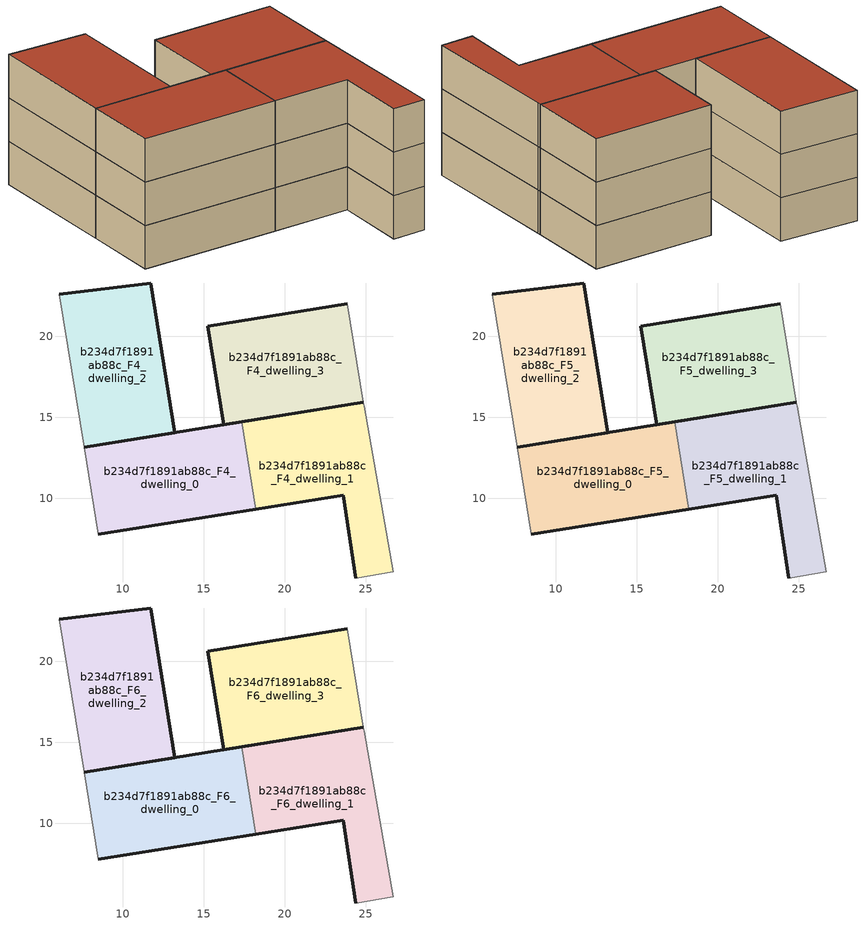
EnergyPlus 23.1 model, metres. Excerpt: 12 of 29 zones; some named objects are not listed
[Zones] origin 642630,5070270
b234d7f1891ab88c_F4_dwelling_0
 floor to b234d7f1891ab88c_F3_dwelling_0 (EU_floor_Construction): 18.21,9.34 17.34,14.73 7.61,13.16 8.48,7.8 z12
 wall outside (EU_wall_Construction): 7.61,13.16 17.34,14.73 / 18.21,9.34 8.48,7.8 z12:15
 wall to b234d7f1891ab88c_F4_dwelling_1 (EU_wall_Construction): 17.34,14.73 18.21,9.34 z12:15
 wall adiabatic (EU_wall_Construction): 8.48,7.8 7.61,13.16 z12:15
b234d7f1891ab88c_F4_dwelling_1
 floor to b234d7f1891ab88c_F3_dwelling_1 (EU_floor_Construction): 26.69,5.49 24.9,15.7 24.85,15.95 17.34,14.73 18.21,9.34 23.59,10.2 24.39,5.09 z12
 wall outside (EU_wall_Construction): 17.34,14.73 24.85,15.95 / 24.39,5.09 23.59,10.2 18.21,9.34 z12:15
 wall adiabatic (EU_wall_Construction): 24.85,15.95 24.9,15.7 26.69,5.49 24.39,5.09 z12:15
b234d7f1891ab88c_F4_dwelling_2
 floor to b234d7f1891ab88c_F3_dwelling_2 (EU_floor_Construction): 13.21,14.07 11.72,23.29 6.09,22.61 7.61,13.16 z12
 wall outside (EU_wall_Construction): 6.09,22.61 11.72,23.29 13.21,14.07 7.61,13.16 z12:15
 wall adiabatic (EU_wall_Construction): 7.61,13.16 6.09,22.61 z12:15
b234d7f1891ab88c_F4_dwelling_3
 floor to b234d7f1891ab88c_F3_dwelling_3 (EU_floor_Construction): 24.85,15.95 23.85,22.01 15.25,20.62 16.23,14.55 z12
 wall outside (EU_wall_Construction): 24.85,15.95 16.23,14.55 15.25,20.62 23.85,22.01 z12:15
 wall adiabatic (EU_wall_Construction): 23.85,22.01 24.85,15.95 z12:15
b234d7f1891ab88c_F5_dwelling_0
 floor to b234d7f1891ab88c_F4_dwelling_0 (EU_floor_Construction): 18.21,9.34 17.34,14.73 7.61,13.16 8.48,7.8 z15
 wall outside (EU_wall_Construction): 7.61,13.16 17.34,14.73 / 18.21,9.34 8.48,7.8 z15:18
 wall to b234d7f1891ab88c_F5_dwelling_1 (EU_wall_Construction): 17.34,14.73 18.21,9.34 z15:18
 wall adiabatic (EU_wall_Construction): 8.48,7.8 7.61,13.16 z15:18
b234d7f1891ab88c_F5_dwelling_1
 floor to b234d7f1891ab88c_F4_dwelling_1 (EU_floor_Construction): 26.69,5.49 24.9,15.7 24.85,15.95 17.34,14.73 18.21,9.34 23.59,10.2 24.39,5.09 z15
 wall outside (EU_wall_Construction): 17.34,14.73 24.85,15.95 / 24.39,5.09 23.59,10.2 18.21,9.34 z15:18
 wall adiabatic (EU_wall_Construction): 24.85,15.95 24.9,15.7 26.69,5.49 24.39,5.09 z15:18
b234d7f1891ab88c_F5_dwelling_2
 floor to b234d7f1891ab88c_F4_dwelling_2 (EU_floor_Construction): 13.21,14.07 11.72,23.29 6.09,22.61 7.61,13.16 z15
 wall outside (EU_wall_Construction): 6.09,22.61 11.72,23.29 13.21,14.07 7.61,13.16 z15:18
 wall adiabatic (EU_wall_Construction): 7.61,13.16 6.09,22.61 z15:18
b234d7f1891ab88c_F5_dwelling_3
 floor to b234d7f1891ab88c_F4_dwelling_3 (EU_floor_Construction): 24.85,15.95 23.85,22.01 15.25,20.62 16.23,14.55 z15
 wall outside (EU_wall_Construction): 24.85,15.95 16.23,14.55 15.25,20.62 23.85,22.01 z15:18
 wall adiabatic (EU_wall_Construction): 23.85,22.01 24.85,15.95 z15:18
b234d7f1891ab88c_F6_dwelling_0
 floor to b234d7f1891ab88c_F5_dwelling_0 (EU_floor_Construction): 18.21,9.34 17.34,14.73 7.61,13.16 8.48,7.8 z18
 wall outside (EU_wall_Construction): 7.61,13.16 17.34,14.73 / 18.21,9.34 8.48,7.8 z18:21
 wall to b234d7f1891ab88c_F6_dwelling_1 (EU_wall_Construction): 17.34,14.73 18.21,9.34 z18:21
 wall adiabatic (EU_wall_Construction): 8.48,7.8 7.61,13.16 z18:21
 roof outside (EU_roof_Construction): 17.34,14.73 18.21,9.34 8.48,7.8 7.61,13.16 z21
b234d7f1891ab88c_F6_dwelling_1
 floor to b234d7f1891ab88c_F5_dwelling_1 (EU_floor_Construction): 26.69,5.49 24.9,15.7 24.85,15.95 17.34,14.73 18.21,9.34 23.59,10.2 24.39,5.09 z18
 wall outside (EU_wall_Construction): 17.34,14.73 24.85,15.95 / 24.39,5.09 23.59,10.2 18.21,9.34 z18:21
 wall adiabatic (EU_wall_Construction): 24.85,15.95 24.9,15.7 26.69,5.49 24.39,5.09 z18:21
 roof outside (EU_roof_Construction): 24.9,15.7 26.69,5.49 24.39,5.09 23.59,10.2 18.21,9.34 17.34,14.73 24.85,15.95 z21
b234d7f1891ab88c_F6_dwelling_2
 floor to b234d7f1891ab88c_F5_dwelling_2 (EU_floor_Construction): 13.21,14.07 11.72,23.29 6.09,22.61 7.61,13.16 z18
 wall outside (EU_wall_Construction): 6.09,22.61 11.72,23.29 13.21,14.07 7.61,13.16 z18:21
 wall adiabatic (EU_wall_Construction): 7.61,13.16 6.09,22.61 z18:21
 roof outside (EU_roof_Construction): 11.72,23.29 13.21,14.07 7.61,13.16 6.09,22.61 z21
b234d7f1891ab88c_F6_dwelling_3
 floor to b234d7f1891ab88c_F5_dwelling_3 (EU_floor_Construction): 24.85,15.95 23.85,22.01 15.25,20.62 16.23,14.55 z18
 wall outside (EU_wall_Construction): 24.85,15.95 16.23,14.55 15.25,20.62 23.85,22.01 z18:21
 wall adiabatic (EU_wall_Construction): 23.85,22.01 24.85,15.95 z18:21
 roof outside (EU_roof_Construction): 23.85,22.01 24.85,15.95 16.23,14.55 15.25,20.62 z21
[Building]
EU S2 Campaign: North Axis=0; Terrain=City; Solar Distribution=FullExterior
[Site:Location]
Lyon-Bron: Latitude=45.75; Longitude=5; Time Zone=1; Elevation=198
[SizingPeriod:WeatherFileDays]
AnnualSizingPeriod: Begin Month=1; Begin Day of Month=1; End Month=12; End Day of Month=31; Day of Week for Start Day=Monday; Use Weather File Daylight Saving Period=No; Use Weather File Rain and Snow Indicators=No
[MATERIAL]
EU_InternalMass_Material: Roughness=MediumRough; Thickness=0.1; Conductivity=1; Density=1800; Specific Heat=900; Thermal Absorptance=0.9; Solar Absorptance=0.7; Visible Absorptance=0.7
[MATERIAL:NOMASS] Roughness=MediumRough; Thermal Absorptance=0.9; Solar Absorptance=0.7; Visible Absorptance=0.7
Name | Thermal Resistance
EU_wall_NoMass | 0.776494
EU_roof_NoMass | 0.486893
EU_floor_NoMass | 0.421597
[CONSTRUCTION]
EU_wall_Construction: EU_wall_NoMass
EU_roof_Construction: EU_roof_NoMass
EU_floor_Construction: EU_floor_NoMass
EU_InternalMass_Construction: EU_InternalMass_Material
[ZONE] Type=1; Multiplier=1; Ceiling Height=autocalculate; Floor Area=autocalculate; Part of Total Floor Area=Yes
Name | Volume
b234d7f1891ab88c_F4_dwelling_0; b234d7f1891ab88c_F5_dwelling_0; b234d7f1891ab88c_F6_dwelling_0 | 160.934
b234d7f1891ab88c_F4_dwelling_1; b234d7f1891ab88c_F5_dwelling_1; b234d7f1891ab88c_F6_dwelling_1 | 160.944
b234d7f1891ab88c_F4_dwelling_2; b234d7f1891ab88c_F5_dwelling_2; b234d7f1891ab88c_F6_dwelling_2 | 160.932
b234d7f1891ab88c_F4_dwelling_3; b234d7f1891ab88c_F5_dwelling_3; b234d7f1891ab88c_F6_dwelling_3 | 160.923
[INTERNALMASS] Construction=EU_InternalMass_Construction
Name | Zone or ZoneList | Surface Area
b234d7f1891ab88c_F4_dwelling_0_EU_InternalMass | b234d7f1891ab88c_F4_dwelling_0 | 67.0568
b234d7f1891ab88c_F4_dwelling_1_EU_InternalMass | b234d7f1891ab88c_F4_dwelling_1 | 67.057
b234d7f1891ab88c_F4_dwelling_2_EU_InternalMass | b234d7f1891ab88c_F4_dwelling_2 | 67.0588
b234d7f1891ab88c_F4_dwelling_3_EU_InternalMass | b234d7f1891ab88c_F4_dwelling_3 | 67.057
b234d7f1891ab88c_F5_dwelling_0_EU_InternalMass | b234d7f1891ab88c_F5_dwelling_0 | 67.0568
b234d7f1891ab88c_F5_dwelling_1_EU_InternalMass | b234d7f1891ab88c_F5_dwelling_1 | 67.057
b234d7f1891ab88c_F5_dwelling_2_EU_InternalMass | b234d7f1891ab88c_F5_dwelling_2 | 67.0588
b234d7f1891ab88c_F5_dwelling_3_EU_InternalMass | b234d7f1891ab88c_F5_dwelling_3 | 67.057
b234d7f1891ab88c_F6_dwelling_0_EU_InternalMass | b234d7f1891ab88c_F6_dwelling_0 | 67.0568
b234d7f1891ab88c_F6_dwelling_1_EU_InternalMass | b234d7f1891ab88c_F6_dwelling_1 | 67.057
b234d7f1891ab88c_F6_dwelling_2_EU_InternalMass | b234d7f1891ab88c_F6_dwelling_2 | 67.0588
b234d7f1891ab88c_F6_dwelling_3_EU_InternalMass | b234d7f1891ab88c_F6_dwelling_3 | 67.057
[OTHEREQUIPMENT] Fuel Type=Electricity; Design Level Calculation Method=Watts/Area; Power per Zone Floor Area=1; Fraction Latent=0; Fraction Radiant=0; Fraction Lost=0; Carbon Dioxide Generation Rate=0; EndUse Subcategory=EU_Step8_InternalGains
Name | Zone or ZoneList or Space or SpaceList | Schedule
EU_Step8_InternalGain_b234d7f1891ab88c_F4_dwelling_0_f000 | b234d7f1891ab88c_F4_dwelling_0 | EU_Step8_GainSchedule_b234d7f1891ab88c_F4_dwelling_0_f000
EU_Step8_InternalGain_b234d7f1891ab88c_F4_dwelling_1_f000 | b234d7f1891ab88c_F4_dwelling_1 | EU_Step8_GainSchedule_b234d7f1891ab88c_F4_dwelling_1_f000
EU_Step8_InternalGain_b234d7f1891ab88c_F4_dwelling_2_f000 | b234d7f1891ab88c_F4_dwelling_2 | EU_Step8_GainSchedule_b234d7f1891ab88c_F4_dwelling_2_f000
EU_Step8_InternalGain_b234d7f1891ab88c_F4_dwelling_3_f000 | b234d7f1891ab88c_F4_dwelling_3 | EU_Step8_GainSchedule_b234d7f1891ab88c_F4_dwelling_3_f000
EU_Step8_InternalGain_b234d7f1891ab88c_F5_dwelling_0_f000 | b234d7f1891ab88c_F5_dwelling_0 | EU_Step8_GainSchedule_b234d7f1891ab88c_F5_dwelling_0_f000
EU_Step8_InternalGain_b234d7f1891ab88c_F5_dwelling_1_f000 | b234d7f1891ab88c_F5_dwelling_1 | EU_Step8_GainSchedule_b234d7f1891ab88c_F5_dwelling_1_f000
EU_Step8_InternalGain_b234d7f1891ab88c_F5_dwelling_2_f000 | b234d7f1891ab88c_F5_dwelling_2 | EU_Step8_GainSchedule_b234d7f1891ab88c_F5_dwelling_2_f000
EU_Step8_InternalGain_b234d7f1891ab88c_F5_dwelling_3_f000 | b234d7f1891ab88c_F5_dwelling_3 | EU_Step8_GainSchedule_b234d7f1891ab88c_F5_dwelling_3_f000
EU_Step8_InternalGain_b234d7f1891ab88c_F6_dwelling_0_f000 | b234d7f1891ab88c_F6_dwelling_0 | EU_Step8_GainSchedule_b234d7f1891ab88c_F6_dwelling_0_f000
EU_Step8_InternalGain_b234d7f1891ab88c_F6_dwelling_1_f000 | b234d7f1891ab88c_F6_dwelling_1 | EU_Step8_GainSchedule_b234d7f1891ab88c_F6_dwelling_1_f000
EU_Step8_InternalGain_b234d7f1891ab88c_F6_dwelling_2_f000 | b234d7f1891ab88c_F6_dwelling_2 | EU_Step8_GainSchedule_b234d7f1891ab88c_F6_dwelling_2_f000
EU_Step8_InternalGain_b234d7f1891ab88c_F6_dwelling_3_f000 | b234d7f1891ab88c_F6_dwelling_3 | EU_Step8_GainSchedule_b234d7f1891ab88c_F6_dwelling_3_f000
[ZONEVENTILATION:DESIGNFLOWRATE] Schedule=EU_AlwaysOn; Design Flow Rate Calculation Method=AirChanges/Hour; Air Changes per Hour=0.693814; Ventilation Type=Natural; Fan Pressure Rise=0; Fan Total Efficiency=1; Constant Term Coefficient=1; Temperature Term Coefficient=0; Velocity Term Coefficient=0; Velocity Squared Term Coefficient=0; Minimum Indoor Temperature=-100; Maximum Indoor Temperature=100; Delta Temperature=-100; Minimum Outdoor Temperature=-100; Maximum Outdoor Temperature=100; Maximum Wind Speed=40
Name | Zone or ZoneList or Space or SpaceList
EU_ConstantAir_b234d7f1891ab88c_F4_dwelling_0 | b234d7f1891ab88c_F4_dwelling_0
EU_ConstantAir_b234d7f1891ab88c_F4_dwelling_1 | b234d7f1891ab88c_F4_dwelling_1
EU_ConstantAir_b234d7f1891ab88c_F4_dwelling_2 | b234d7f1891ab88c_F4_dwelling_2
EU_ConstantAir_b234d7f1891ab88c_F4_dwelling_3 | b234d7f1891ab88c_F4_dwelling_3
EU_ConstantAir_b234d7f1891ab88c_F5_dwelling_0 | b234d7f1891ab88c_F5_dwelling_0
EU_ConstantAir_b234d7f1891ab88c_F5_dwelling_1 | b234d7f1891ab88c_F5_dwelling_1
EU_ConstantAir_b234d7f1891ab88c_F5_dwelling_2 | b234d7f1891ab88c_F5_dwelling_2
EU_ConstantAir_b234d7f1891ab88c_F5_dwelling_3 | b234d7f1891ab88c_F5_dwelling_3
EU_ConstantAir_b234d7f1891ab88c_F6_dwelling_0 | b234d7f1891ab88c_F6_dwelling_0
EU_ConstantAir_b234d7f1891ab88c_F6_dwelling_1 | b234d7f1891ab88c_F6_dwelling_1
EU_ConstantAir_b234d7f1891ab88c_F6_dwelling_2 | b234d7f1891ab88c_F6_dwelling_2
EU_ConstantAir_b234d7f1891ab88c_F6_dwelling_3 | b234d7f1891ab88c_F6_dwelling_3
[HVACTEMPLATE:ZONE:IDEALLOADSAIRSYSTEM] System Availability Schedule=EU_AlwaysOn; Maximum Heating Supply Air Temperature=50; Minimum Cooling Supply Air Temperature=13; Maximum Heating Supply Air Humidity Ratio=0.0156; Minimum Cooling Supply Air Humidity Ratio=0.0077; Heating Limit=NoLimit; Cooling Limit=NoLimit; Heating Availability Schedule=EU_AlwaysOn; Cooling Availability Schedule=EU_CoolingOff; Dehumidification Control Type=ConstantSensibleHeatRatio; Cooling Sensible Heat Ratio=0.7; Dehumidification Setpoint=60; Humidification Control Type=None; Humidification Setpoint=30; Outdoor Air Method=None; Outdoor Air Flow Rate per Person=0.00944; Outdoor Air Flow Rate per Zone Floor Area=0; Outdoor Air Flow Rate per Zone=0; Demand Controlled Ventilation Type=None; Outdoor Air Economizer Type=NoEconomizer; Heat Recovery Type=None; Sensible Heat Recovery Effectiveness=0.7; Latent Heat Recovery Effectiveness=0.65
Name | Template Thermostat
b234d7f1891ab88c_F4_dwelling_0 | EU_HeatOnly_b234d7f1891ab88c_F4_dwelling_0
b234d7f1891ab88c_F4_dwelling_1 | EU_HeatOnly_b234d7f1891ab88c_F4_dwelling_1
b234d7f1891ab88c_F4_dwelling_2 | EU_HeatOnly_b234d7f1891ab88c_F4_dwelling_2
b234d7f1891ab88c_F4_dwelling_3 | EU_HeatOnly_b234d7f1891ab88c_F4_dwelling_3
b234d7f1891ab88c_F5_dwelling_0 | EU_HeatOnly_b234d7f1891ab88c_F5_dwelling_0
b234d7f1891ab88c_F5_dwelling_1 | EU_HeatOnly_b234d7f1891ab88c_F5_dwelling_1
b234d7f1891ab88c_F5_dwelling_2 | EU_HeatOnly_b234d7f1891ab88c_F5_dwelling_2
b234d7f1891ab88c_F5_dwelling_3 | EU_HeatOnly_b234d7f1891ab88c_F5_dwelling_3
b234d7f1891ab88c_F6_dwelling_0 | EU_HeatOnly_b234d7f1891ab88c_F6_dwelling_0
b234d7f1891ab88c_F6_dwelling_1 | EU_HeatOnly_b234d7f1891ab88c_F6_dwelling_1
b234d7f1891ab88c_F6_dwelling_2 | EU_HeatOnly_b234d7f1891ab88c_F6_dwelling_2
b234d7f1891ab88c_F6_dwelling_3 | EU_HeatOnly_b234d7f1891ab88c_F6_dwelling_3
[SIZING:ZONE] Zone Cooling Design Supply Air Temperature Input Method=SupplyAirTemperature; Zone Cooling Design Supply Air Temperature=13; Zone Heating Design Supply Air Temperature Input Method=SupplyAirTemperature; Zone Heating Design Supply Air Temperature=50; Zone Cooling Design Supply Air Humidity Ratio=0.008; Zone Heating Design Supply Air Humidity Ratio=0.008; Cooling Design Air Flow Method=DesignDay; Cooling Design Air Flow Rate=0; Cooling Minimum Air Flow per Zone Floor Area=0.000762; Cooling Minimum Air Flow=0; Cooling Minimum Air Flow Fraction=0.2; Heating Design Air Flow Method=DesignDay; Heating Design Air Flow Rate=0; Heating Maximum Air Flow per Zone Floor Area=0.002032; Heating Maximum Air Flow=0.141576; Heating Maximum Air Flow Fraction=0.3; Account for Dedicated Outdoor Air System=No; Dedicated Outdoor Air System Control Strategy=NeutralSupplyAir; Dedicated Outdoor Air Low Setpoint Temperature for Design=autosize; Dedicated Outdoor Air High Setpoint Temperature for Design=autosize; Zone Load Sizing Method=Sensible Load Only No Latent Load; Zone Latent Cooling Design Supply Air Humidity Ratio Input Method=HumidityRatioDifference; Zone Cooling Design Supply Air Humidity Ratio Difference=0.005; Zone Latent Heating Design Supply Air Humidity Ratio Input Method=HumidityRatioDifference; Zone Humidification Design Supply Air Humidity Ratio Difference=0.005
b234d7f1891ab88c_F4_dwelling_0; b234d7f1891ab88c_F4_dwelling_1; b234d7f1891ab88c_F4_dwelling_2; b234d7f1891ab88c_F4_dwelling_3; b234d7f1891ab88c_F5_dwelling_0; b234d7f1891ab88c_F5_dwelling_1; b234d7f1891ab88c_F5_dwelling_2; b234d7f1891ab88c_F5_dwelling_3; b234d7f1891ab88c_F6_dwelling_0; b234d7f1891ab88c_F6_dwelling_1; b234d7f1891ab88c_F6_dwelling_2; b234d7f1891ab88c_F6_dwelling_3
[SCHEDULE:CONSTANT]
Name | Hourly Value
EU_AlwaysOn | 1
EU_CoolingOff | 0
[SCHEDULE:FILE] Column Number=1; Rows to Skip at Top=0; Number of Hours of Data=8760; Column Separator=Comma; Interpolate to Timestep=No; Minutes per Item=60; Adjust Schedule for Daylight Savings=Yes
Name | File
EU_Step8_GainSchedule_b234d7f1891ab88c_F4_dwelling_0_f000 | ../../schedules/b234d7f1891ab88c/b234d7f1891ab88c_F4_dwelling_0_f000_gain.csv
EU_Step8_GainSchedule_b234d7f1891ab88c_F4_dwelling_1_f000 | ../../schedules/b234d7f1891ab88c/b234d7f1891ab88c_F4_dwelling_1_f000_gain.csv
EU_Step8_GainSchedule_b234d7f1891ab88c_F4_dwelling_2_f000 | ../../schedules/b234d7f1891ab88c/b234d7f1891ab88c_F4_dwelling_2_f000_gain.csv
EU_Step8_GainSchedule_b234d7f1891ab88c_F4_dwelling_3_f000 | ../../schedules/b234d7f1891ab88c/b234d7f1891ab88c_F4_dwelling_3_f000_gain.csv
EU_Step8_GainSchedule_b234d7f1891ab88c_F5_dwelling_0_f000 | ../../schedules/b234d7f1891ab88c/b234d7f1891ab88c_F5_dwelling_0_f000_gain.csv
EU_Step8_GainSchedule_b234d7f1891ab88c_F5_dwelling_1_f000 | ../../schedules/b234d7f1891ab88c/b234d7f1891ab88c_F5_dwelling_1_f000_gain.csv
EU_Step8_GainSchedule_b234d7f1891ab88c_F5_dwelling_2_f000 | ../../schedules/b234d7f1891ab88c/b234d7f1891ab88c_F5_dwelling_2_f000_gain.csv
EU_Step8_GainSchedule_b234d7f1891ab88c_F5_dwelling_3_f000 | ../../schedules/b234d7f1891ab88c/b234d7f1891ab88c_F5_dwelling_3_f000_gain.csv
EU_Step8_GainSchedule_b234d7f1891ab88c_F6_dwelling_0_f000 | ../../schedules/b234d7f1891ab88c/b234d7f1891ab88c_F6_dwelling_0_f000_gain.csv
EU_Step8_GainSchedule_b234d7f1891ab88c_F6_dwelling_1_f000 | ../../schedules/b234d7f1891ab88c/b234d7f1891ab88c_F6_dwelling_1_f000_gain.csv
EU_Step8_GainSchedule_b234d7f1891ab88c_F6_dwelling_2_f000 | ../../schedules/b234d7f1891ab88c/b234d7f1891ab88c_F6_dwelling_2_f000_gain.csv
EU_Step8_GainSchedule_b234d7f1891ab88c_F6_dwelling_3_f000 | ../../schedules/b234d7f1891ab88c/b234d7f1891ab88c_F6_dwelling_3_f000_gain.csv
